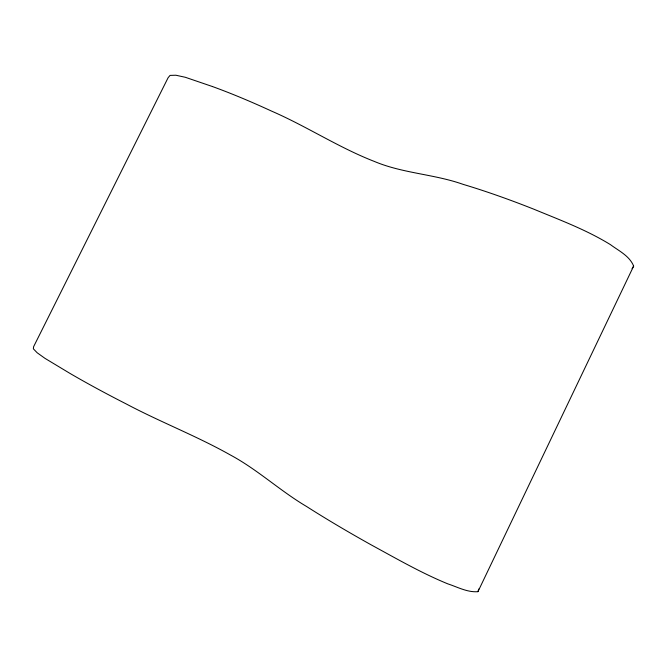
<?xml version="1.0" encoding="UTF-8"?>
<svg xmlns="http://www.w3.org/2000/svg" width="667" height="667" viewBox="0 0 667 667"><rect width="100%" height="100%" fill="white"/><g stroke="black" fill="none" stroke-linecap="round" stroke-linejoin="round"><path stroke-width="1" d="M212.481 86.552L185.343 77.289L175.888 75.229L170.06 75.404L168.109 77.722L33.608 346.698L33.35 348.808L37.177 352.768L44.981 358.354L69.676 373.228A175.763 20.26 25.5 0 0 126.213 403.935C160.397 422.061 196.648 435.985 230.373 454.986C257.479 469.518 280.048 490.829 306.487 506.436A209.13 26.155 27.6 0 0 371.752 545.181C396.74 558.779 421.452 573.053 447.832 583.867C457.612 587.052 467.367 592.529 477.947 591.679L478.781 588.994M477.947 591.679L633.65 266.091C629.556 255.895 618.818 250.875 610.48 244.664C586.485 229.865 559.988 220.01 534.05 209.28A206.845 38.077 23.9 0 0 463.14 184.367C434.167 174.087 402.735 173.42 374.32 161.422C338.611 147.532 306.453 126.196 271.319 110.997A174.062 29.565 27 0 0 212.49 86.552M632.074 268.684L633.65 266.091"/></g></svg>
